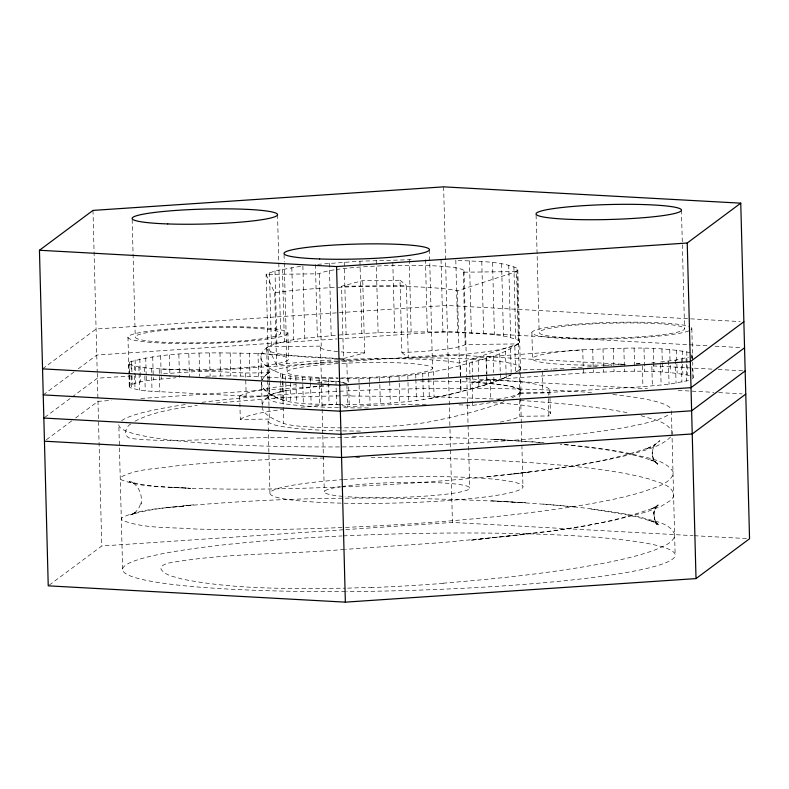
<?xml version="1.0" encoding="UTF-8"?>
<svg xmlns="http://www.w3.org/2000/svg" width="789" height="789" viewBox="0 0 789 789"><rect width="100%" height="100%" fill="white"/><g stroke="black" fill="none" stroke-linecap="round" stroke-linejoin="round"><path stroke-width="0.59" stroke-dasharray="3.94 2.96" d="M590.931 509.043L627.886 515.02L642.345 518.403L653.864 522.002L649.179 520.267L657.484 524.014L653.292 521.006L658.411 524.863L655.077 520.789L657.05 524.734L654.88 519.902L654.061 515.602L654.604 509.398L653.479 513.412L655.383 508.481L658.499 504.22L654.229 508.353L658.273 505.108L650.807 509.299L655.432 507.297C596.257 529.143 532.348 533.177 470.136 540.278L554.292 530.622L585.99 525.701L613.605 520.434L646.122 512.061L661.152 506.311L670.492 500.522L672.948 497.642L673.914 494.792C671.469 483.992 657.365 482.375 648.647 478.854C624.612 472.364 599.827 469.297 575.142 466.506C507.426 459.583 439.295 457.679 371.254 457.59M205.495 376.225L230.802 375.85L258.634 376.58L338.728 381.639L347.407 383.641L346.795 360.494L338.116 358.502L258.023 353.442C215.308 352.989 170.868 350.424 129.455 362.072L128.646 363.167L129.475 373.976M129.218 364.232L138.913 367.033L151.439 368.424L245.576 373.019L246.178 396.157L145.235 390.93L131.753 388.375L129.82 387.369L129.258 386.314L130.057 385.219C144.446 379.243 160.631 379.479 175.917 377.734M458.084 260.232C477.641 261.938 498.54 260.469 516.923 268.191L517.821 269.868L516.558 271.594L457.433 290.776L453.744 290.007A109.099 11.214 -1.5 0 0 336.686 287.393M339.398 378.651C379.923 378.552 420.813 376.56 460.066 365.623L460.382 365.544C480.481 359.498 503.313 355.947 519.714 342.189L518.827 340.513L516.923 268.191M692.318 378.927L693.127 377.832L692.712 362.003M130.836 423.999C124.78 427.007 122.995 437.402 131.359 438.536C178.176 443.556 225.624 437.106 272.649 437.757L287.916 437.461M670.64 436.978C660.186 447.205 644.899 449.957 631.417 454.217C603.674 461.328 575.339 465.806 547.004 469.78C479.022 478.884 410.546 483.933 342.031 486.902M42.557 368.867L96.09 329.013L446.742 305.461L740.181 321.567M43.237 394.904L74.383 371.718M78.279 368.818L96.771 355.05L337.081 338.915M44.815 417.332L71.099 397.764M72.065 397.035L97.372 378.197L134.16 375.722M46.393 439.749L71.7 420.902M75.596 418.002L97.984 401.335L111.466 400.427M49.214 585.122L101.771 545.988L344.537 529.685M514.862 346.322L515.542 372.359L519.132 369.952L551.975 369.094M300.658 266.297L274.986 270.893L266.08 274.394L269.266 395.9A691.558 71.089 -1.5 0 0 262.116 405.418M269.325 379.647L269.019 367.812A699.764 71.927 -1.5 0 1 267.974 346.716C289.583 337.593 313.933 337.86 336.933 335.147M134.919 421.218C154.21 411.316 176.184 408.643 197.339 405.319M338.945 404.688C379.844 404.619 421.129 402.706 460.746 391.66L486.764 384.411L500.413 379.598L511.223 374.765M339.704 359.666A109.099 11.214 -1.5 0 1 455.638 362.329L459.326 363.098L518.452 343.915L465.185 344.517A72.736 7.476 -1.5 0 1 401.887 352.525L399.993 280.194A72.736 7.476 -1.5 0 1 362.743 280.618L341.588 286.249L343.481 358.571A126.556 13.009 -1.5 0 1 267.974 346.716L276.584 365.149L282.492 364.262A109.099 11.214 -1.5 0 1 338.58 359.715M660.511 362.013L675.443 360.119L688.402 357.259M459.06 404.816A126.556 13.009 -1.5 0 1 472.719 405.418L472.108 382.28A126.556 13.009 -1.5 0 1 519.201 393.139L542.822 392.843L642.917 386.679L669.062 384.253L689.004 380.406M343.481 358.571L364.636 352.939L362.743 280.618M268.98 405.684L268.733 395.94A126.556 13.009 -1.5 0 1 285.125 390.723L323.47 385.594M548.306 395.25L548.247 392.814A155.897 16.027 -1.5 0 0 490.225 379.43L472.108 382.28M690.02 352.624C654.85 345.493 618.398 348.472 582.765 349.803L486.438 356.835L472.039 359.094L472.641 382.241L487.05 379.982L583.377 372.95C619.01 371.609 655.462 368.641 690.631 375.771M472.719 405.418L490.837 402.577A155.897 16.027 -1.5 0 1 548.848 415.951L548.335 396.463M334.142 269.858A72.736 7.476 -1.5 0 0 319.338 273.803L266.08 274.394L274.69 292.818L280.598 291.94A109.099 11.214 -1.5 0 1 335.552 287.452M324.032 458.024C274.897 459.011 225.743 460.924 176.835 465.806C158.254 468.883 137.848 468.252 120.855 477.098L120.342 478.489L121.338 479.84C143.194 488.184 167.603 486.3 190.603 488.371C170.029 487.109 149.032 487.168 129.051 481.615L133.962 483.43L130.925 481.586C139.032 485.837 142.691 495.324 141.034 504.112L141.182 502.268L139.278 507.209L136.162 511.479L132.029 514.793L135.373 512.781L130.57 514.852C150.906 508.353 172.456 507.159 193.552 504.822C169.852 508.51 143.923 507.189 121.94 517.683L121.437 519.083L122.423 520.434C145.432 529.034 171.055 527.013 195.218 529.005C244.906 530.494 294.642 529.527 344.3 527.446M511.43 474.199L529.577 472.049M525.168 534.39L441.978 542.605L345.543 549.351M166.193 507.712C285.5 495.62 405.871 495.985 525.494 502.78L491.596 500.798C541.422 503.924 591.651 506.469 640.569 517.091C651.99 521.312 670.65 521.894 675.009 535.376C672.504 543.808 662.513 546.402 655.422 549.785C637.946 556.215 619.671 560.091 601.445 563.691C549.105 573.406 496.084 578.84 443.073 583.199M216.324 403.001L274.582 398.337M487.346 476.822C542.142 470.175 598.161 465.569 650.55 447.087L645.984 449.069L654.476 444.878L659.86 440.696L655.758 443.97L652.661 448.221L654.821 444.158L652.907 449.099L652.256 454.868L652.227 452.196L653.193 459.612L652.256 455.647L654.426 460.47L657.77 464.563L653.677 460.648L657.908 463.685L650.629 459.879L655.373 461.624C625.056 450.657 592.569 447.807 560.732 444.286M317.75 264.335L359.952 261.198L412.716 259.63M651.744 362.822L655.038 362.516M338.087 335.069C377.872 332.12 417.825 331.232 457.699 332.455C477.996 334.23 499.703 332.573 518.827 340.513M338.303 338.826L447.422 331.498L688.077 344.704M163.579 373.749L448.034 354.646L624.829 364.35M140.896 398.455L329.713 385.772M345.76 529.597L452.422 522.436L693.067 535.642M553.197 369.025L566.63 368.197M571.512 367.891L582.499 367.22M587.381 366.915L597.145 366.313M604.473 365.869L611.791 365.415M620.341 364.893L625.223 364.587M636.21 363.907L639.869 363.69M344.329 549.43C285.667 554.647 226.039 552.635 167.988 563.168C165.374 564.194 160.295 565.437 160.956 569.135C165.394 575.931 175.02 576.7 182.121 579.096C235.733 589.728 290.825 588.712 345.237 588.18M340.858 486.951C283.527 489.19 226.058 490.393 168.738 487.257M345.474 527.397C418.772 524.113 492.07 518.61 564.707 507.988C590.872 503.924 617.067 499.467 642.512 491.981C653.114 487.78 667.267 485.58 673.195 474.702L673.165 471.871C664.417 458.853 645.866 458.212 632.058 453.951C608.398 449.178 584.402 446.347 560.397 444.079M347.693 588.13L371.422 587.391M518.452 343.915A126.556 13.009 -1.5 0 1 408.308 357.851L406.414 285.529L341.588 286.249M336.153 269.552A72.736 7.476 -1.5 0 1 421.346 265.41A72.736 7.476 -1.5 0 1 463.291 272.195L516.558 271.594L519.734 393.1A691.558 71.089 -1.5 0 1 511.913 397.912M267.974 346.716L321.241 346.124A72.736 7.476 -1.5 0 0 339.053 351.716M245.576 373.019L268.654 372.753A126.556 13.009 -1.5 0 1 411.819 358.009A126.556 13.009 -1.5 0 1 519.132 369.952A691.558 71.089 -1.5 0 1 515.592 372.359M360.455 431.09A126.556 13.009 -1.5 0 1 269.335 419.077L240.3 419.403L239.688 396.265L269.266 395.9M500.127 422.115A126.556 13.009 -1.5 0 0 519.813 416.276L548.848 415.951M519.734 393.1L548.247 392.814M355.819 457.65L360.553 457.62M351.361 396.029L432.55 396.65L499.95 399.214M352.456 436.613C416.671 436.268 480.945 437.629 544.972 442.728M269.019 367.812C289.583 380.959 315.136 377.231 338.264 378.651M261.642 382.32A699.764 71.927 -1.5 0 0 269.7 393.849C289.928 406.828 315.067 403.297 337.85 404.678M689.3 344.773L708.946 345.848M715.081 346.184L742.094 347.673M653.075 365.899L712.003 369.134M718.148 369.469L745.151 370.948M465.826 378.73L647.542 388.701M678.234 390.387L713.838 392.34M718.749 392.606L742.074 393.889M511.627 440.38L492.809 439.355L544.124 442.777M694.3 535.711L747.094 538.601M520.247 400.427C556.935 402.942 593.703 406.039 629.829 413.15M543.226 504.063L576.236 507.1M317.572 382.547A155.897 16.027 -1.5 0 1 335.956 381.156L340.325 382.172M341.41 382.418L346.874 383.681L347.476 406.818A126.556 13.009 -1.5 0 1 426.415 404.264M301.102 407.272A155.897 16.027 -1.5 0 1 336.558 404.303L347.476 406.818M641.023 415.655C651.655 419.275 665.877 420.705 672.07 431.287L672.1 434.108M504.122 401.532A691.558 71.089 -1.5 0 1 429.926 421.76A80.005 8.225 -1.5 0 1 349.783 427.786A80.005 8.225 -1.5 0 1 283.636 423.397A691.558 71.089 -1.5 0 1 262.195 407.755L261.504 382.271A691.558 71.089 -1.5 0 0 283.034 400.26L286.279 401.197L285.598 375.16M399.993 280.194L406.414 285.529M401.887 352.525L408.308 357.851M693.127 377.832L692.338 368.246M654.88 519.902L653.568 512.939L654.061 515.602M691.835 328.658L692.673 360.78M692.081 358.502L691.953 353.63L692.515 354.695L691.716 355.79L691.775 358.226M686.775 351.687L687.377 374.824M686.085 357.999L686.213 362.871M686.243 364.094L686.686 381.146M681.459 210.229L684.566 328.835A72.736 7.476 -1.5 0 1 574.796 338.027A72.736 7.476 -1.5 0 1 576.217 325.038A72.736 7.476 -1.5 0 1 684.566 328.835M682.248 350.829L682.574 363.009M682.603 364.232L682.86 373.976M681.351 359.084L681.952 382.221M676.538 350.079L677.149 373.227M675.443 360.119L676.045 383.267M669.733 349.438L670.019 360.405M670.147 365.277L670.334 372.586M671.38 410.803L675.167 555.456M668.451 361.106L669.062 384.253M661.941 348.925L662.553 372.063M660.58 364.449L661.123 385.15M653.312 348.541L653.913 371.678M651.842 366.481L652.355 385.969M643.982 348.294L644.583 371.432M642.374 365.968L642.917 386.679M634.109 348.186L634.721 371.333M623.872 348.235L624.484 371.372M613.447 348.422L614.049 371.57M602.993 348.748L603.506 368.236M603.536 369.459L603.605 371.895M592.717 349.211L593.318 372.359M583.377 372.95L582.765 349.803A80.005 8.225 -1.5 0 0 535.504 360.879A80.005 8.225 -1.5 0 0 625.539 364.449M549.805 390.683L550.416 413.821M542.24 370.919L542.822 392.843M536.086 215.042L539.153 332.435M531.885 332.613L532.565 358.65M517.821 269.868L520.493 371.698M520.523 372.931L521.006 391.374M520.474 391.403L521.302 423.229M521.342 424.452L522.969 486.872M519.201 393.139L519.813 416.276M513.886 266.593L515.779 338.915M508.737 265.114L510.631 337.436M510.542 348.738L511.164 372.398M505.493 351.144L506.055 372.447M506.084 373.631L506.183 377.181M501.587 263.763L503.481 336.084M499.733 353.561L500.236 372.497M500.265 373.68L500.413 379.598M492.553 262.569L494.447 334.891M493.263 355.967L493.697 372.536M493.815 377.27L493.944 382.004M490.225 379.43L490.738 398.928M486.438 356.835L487.05 379.982M486.083 358.374L486.478 373.759M486.517 374.943L486.764 384.411M481.783 261.553L483.677 333.875M478.203 360.78L478.538 373.799M478.568 374.982L478.884 386.817M469.465 260.735L471.358 333.057M469.633 363.167L470.313 389.204M464.021 271.199L466.782 376.619M466.812 377.842L467.492 403.583M467.522 404.816L469.702 488.164M463.291 272.195L465.185 344.517M460.382 365.544L461.062 391.581M460.066 365.623L460.746 391.66M457.433 290.776L459.326 363.098M455.805 260.133L457.699 332.455M443.635 186.855L448.635 377.783M448.704 380.239L449.957 428.042M449.986 429.275L452.422 522.436M441.051 259.739L442.945 332.061M433.378 371.501L433.595 379.785M433.625 380.969L434.058 397.538M429.433 249.758L432.54 368.374A72.736 7.476 -1.5 0 1 340.227 377.882M428.644 372.586L428.762 377.32M428.802 378.503L429.324 398.623A691.558 71.089 -1.5 0 0 511.311 374.765M425.439 259.581L427.332 331.903M422.736 373.621L422.825 377.172M422.855 378.355L423.417 399.658M415.744 374.607L415.842 378.158M415.872 379.341L416.424 400.644M409.244 259.65L411.138 331.972M407.805 375.515L408.485 401.552M399.037 376.323L399.717 402.36M392.804 262.402L394.638 332.268M389.608 377.034L389.697 380.584M389.727 381.768L390.289 403.071M379.657 377.625L380.347 403.662M376.215 260.469L378.118 332.79M369.38 378.089L369.469 381.639M369.499 382.823L370.061 404.126M359.952 261.198L361.845 333.53M358.936 378.424L359.616 404.461M348.501 378.612L348.59 382.162M348.718 386.896L349.182 404.649M344.221 262.135L346.115 334.457M335.956 381.156L336.558 404.303M329.299 263.26L331.193 335.581M328.392 378.552L328.49 382.103M328.52 383.286L329.072 404.589M319.338 273.803L321.241 346.124M320.512 347.121L322.79 434.157M322.819 435.38L324.299 491.764M319.062 378.306L319.742 404.343M315.442 264.552L317.336 336.873M310.432 377.921L310.521 381.472M310.56 382.655L311.113 403.958M302.877 265.982L304.771 338.303M302.641 377.408L303.331 403.445M295.836 376.767L295.964 381.501M295.993 382.685L296.516 402.804M291.822 267.54L293.715 339.862M290.125 376.008L290.806 402.045M287.916 333.175A80.005 8.225 -1.5 0 1 167.179 343.284A80.005 8.225 -1.5 0 1 168.738 328.993A80.005 8.225 -1.5 0 1 287.916 333.175L288.596 359.212M284.05 254.581L284.247 261.918M284.277 263.141L287.127 371.974A72.736 7.476 -1.5 0 0 337.948 377.872M282.472 269.187L284.365 341.509M282.758 374.371L282.906 380.288M282.945 381.472L283.438 400.408M283.034 400.26L283.636 423.397M282.245 374.164L282.935 400.201M277.541 214.746L280.647 333.352A72.736 7.476 -1.5 0 1 170.878 342.544A72.736 7.476 -1.5 0 1 172.298 329.555A72.736 7.476 -1.5 0 1 280.647 333.352M280.42 373.207L280.608 380.308M280.637 381.491L281.111 399.244M274.986 270.893L276.88 343.215M274.69 292.818L276.584 365.149M269.493 272.639L271.386 344.971M269.365 380.831L269.7 393.849M269.019 406.897L269.335 419.077M266.702 348.452L267.51 379.184M267.54 380.416L267.994 397.626M268.063 420.813L268.931 453.912M268.97 455.135L269.956 493.135M260.962 356.283L261.583 379.953M258.634 376.58L258.023 353.442A80.005 8.225 -1.5 0 1 271.524 364.636A80.005 8.225 -1.5 0 1 159.22 368.936L159.832 392.084M249.393 353.058L250.005 376.195M240.063 352.811L240.675 375.958M230.191 352.713L230.802 375.85M219.963 352.752L220.565 375.899M209.529 352.939L210.13 376.087M199.084 353.265L199.686 376.412M188.798 353.728L189.399 376.876M178.856 354.32L179.458 377.467M169.418 355.03L169.99 376.964M160.66 355.849L161.262 378.996M152.711 356.756L153.322 379.903M151.439 368.424L151.626 375.732M151.666 376.945L152.04 391.571M145.728 357.733L146.172 374.795M146.202 376.008L146.33 380.88M144.634 367.782L144.821 375.091M144.851 376.304L145.235 390.93M139.821 358.778L140.422 381.925M138.913 367.033L139.525 390.17M132.167 219.569L135.244 336.952M135.087 359.863L135.688 383M134.396 366.175L134.613 374.706M134.653 375.919L134.998 389.322M131.605 360.967L131.96 374.361M131.99 375.584L132.217 384.105M131.142 365.238L131.299 371.323M131.428 376.195L131.753 388.375M129.455 362.072L130.057 385.219M129.504 375.189L129.82 387.369M127.966 337.13L128.942 374.134M128.972 375.347L129.258 386.314M122.62 569.125L118.833 424.482A276.387 28.414 -1.5 0 0 373.927 446.525A276.387 28.414 -1.5 0 0 668.608 414.58M92.984 210.407L97.215 372.102M97.244 373.325L101.771 545.988M341.805 363.394A72.736 7.476 -1.5 0 1 432.54 368.374M287.127 371.974A72.736 7.476 -1.5 0 1 339.517 363.522M640.145 363.68A80.005 8.225 -1.5 0 1 635.727 363.946M691.272 327.593A80.005 8.225 -1.5 0 1 691.036 329.753M688.876 330.857A80.005 8.225 -1.5 0 1 565.249 338.53A80.005 8.225 -1.5 0 1 566.729 325.009A80.005 8.225 -1.5 0 1 689.339 326.587M420.576 381.087A126.556 13.009 -1.5 0 1 497.711 399.352M368.424 407.913A126.556 13.009 -1.5 0 1 339.743 407.647M338.501 407.617A126.556 13.009 -1.5 0 1 285.657 390.683M240.3 419.403A155.897 16.027 -1.5 0 1 283.221 409.353M341.834 486.527A72.736 7.476 -1.5 0 1 445.943 483.164A72.736 7.476 -1.5 0 1 449.326 493.806A72.736 7.476 -1.5 0 1 345.01 496.547M342.84 496.36A72.736 7.476 -1.5 0 1 339.822 486.833M343.521 479.554A126.556 13.009 -1.5 0 1 522.486 487.888A126.556 13.009 -1.5 0 1 324.121 502.554A126.556 13.009 -1.5 0 1 342.367 479.643M364.636 352.939A72.736 7.476 -1.5 0 1 341.223 351.894M239.688 396.265A155.897 16.027 -1.5 0 1 295.55 384.657M121.595 420.705A276.387 28.414 -1.5 0 1 187.042 404.333M201.954 402.331A276.387 28.414 -1.5 0 1 591.513 392.567M612.895 394.51A276.387 28.414 -1.5 0 1 670.995 408.958M343.314 535.889A276.387 28.414 -1.5 0 1 675.187 554.953A276.387 28.414 -1.5 0 1 346.667 591.553M345.483 591.563A276.387 28.414 -1.5 0 1 122.601 569.628A276.387 28.414 -1.5 0 1 342.14 535.948M273.872 398.11A276.328 40.397 0.9 0 1 351.075 395.762M296.329 438.27A276.604 10.592 -0.1 0 1 356.036 437.53M443.24 583.357A276.337 43.375 -3.1 0 1 371.313 587.558M268.654 372.753A699.764 71.927 -1.5 0 0 262.273 379.953A691.558 71.089 -1.5 0 1 268.654 372.753"/><path stroke-width="1.18" d="M39.45 250.261L92.984 210.407L443.635 186.855L740.763 203.158L749.55 538.739L696.016 578.593L345.365 602.145L48.237 585.842L39.45 250.261L336.578 266.564L687.229 243.012L740.763 203.158M743.869 321.764L690.336 361.628L339.684 385.18L42.557 368.867M744.55 347.801L691.016 387.665L340.365 411.217L43.237 394.904M745.151 370.948L691.628 410.803L340.966 434.354L43.849 418.052M745.763 394.096L692.229 433.95L341.578 457.502L44.45 441.199M687.229 243.012L696.016 578.593M336.578 266.564L345.365 602.145M167.781 223.938A72.736 7.476 -1.5 0 0 277.541 214.746A72.736 7.476 -1.5 0 0 169.191 210.949A72.736 7.476 -1.5 0 0 167.781 223.938M571.69 219.421A72.736 7.476 -1.5 0 0 681.459 210.229A72.736 7.476 -1.5 0 0 573.11 206.432A72.736 7.476 -1.5 0 0 571.69 219.421M319.663 258.96A72.736 7.476 -1.5 0 0 429.433 249.758A72.736 7.476 -1.5 0 0 321.084 245.971A72.736 7.476 -1.5 0 0 319.663 258.96"/></g></svg>
